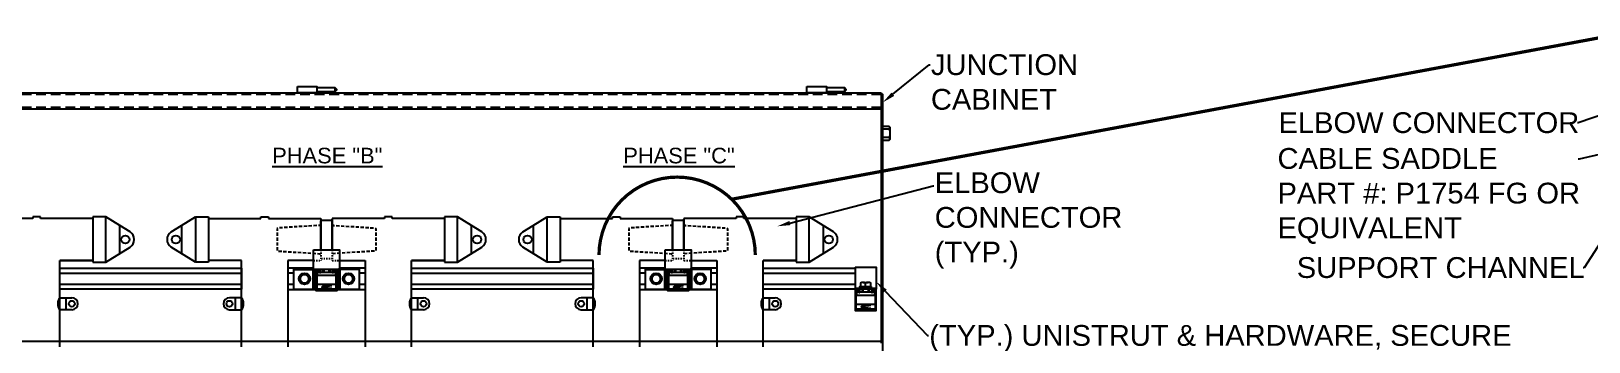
# Model space of a CAD drawing. Header units: feet. Extents: x -689 to 1837, y -511 to 1546.
# Drawn here: x 207.6 to 327.1, y 92.4 to 116.3 of the extents above; entities that cross this region are included whole.
import ezdxf
from ezdxf import colors
from ezdxf.entities.mleader import LeaderData, LeaderLine
from ezdxf.math import Vec2, Vec3

# ---------------------------------------------------------------- set-up
doc = ezdxf.new("R2010")
doc.units = ezdxf.units.FT
doc.header["$MEASUREMENT"] = 0
doc.linetypes.add('HIDDEN', pattern=[0.375, 0.25, -0.125])
doc.linetypes.add('PHANTOM2', pattern=[1.25, 0.625, -0.125, 0.125, -0.125, 0.125, -0.125])
for name, color, linetype in [('E-DETL', 7, 'Continuous'), ('E-EQPM-ENCL', 8, 'Continuous'), ('E-EQPM-HRDW', 16, 'Continuous'), ('G-ANNO-TEXT', 1, 'Continuous'), ('G-DETL-LINE', 153, 'PHANTOM2')]:
    doc.layers.add(name, color=color, linetype=linetype)
doc.styles.add('NEI-A', font='arial.ttf')

msp = doc.modelspace()

# ---------------------------------------------------------------- linework, layer by layer
at = {"layer": 'E-DETL'}
for p, q in [((207.68821, 101.85101), (203.66356, 101.85101)), ((208.26431, 101.98842), (207.68821, 101.98842)), ((207.68821, 101.98842), (207.68821, 101.85101)), ((208.26431, 101.85101), (208.26431, 101.98842)), ((212.28896, 101.85101), (208.26431, 101.85101)), ((212.28896, 101.97786), (212.28896, 98.48964)), ((213.28786, 101.97786), (212.28896, 101.97786)), ((214.36074, 101.30806), (213.28786, 101.97786)), ((213.28786, 98.48964), (213.28786, 101.97786)), ((219.10428, 101.30806), (220.17716, 101.97786)), ((220.17716, 101.97786), (220.17716, 98.48964)), ((220.17716, 101.97786), (221.17606, 101.97786)), ((221.17606, 101.97786), (221.17606, 98.48964)), ((221.17606, 101.85101), (225.20071, 101.85101)), ((225.20071, 101.85101), (225.20071, 101.98842)), ((225.20071, 101.98842), (225.7768, 101.98842)), ((225.7768, 101.98842), (225.7768, 101.85101)), ((225.7768, 101.85101), (229.80146, 101.85101)), ((229.80146, 101.85101), (229.80146, 99.43698)), ((234.68821, 101.85101), (230.66356, 101.85101)), ((230.66356, 101.85101), (230.66356, 99.43698)), ((235.26431, 101.98842), (234.68821, 101.98842)), ((234.68821, 101.98842), (234.68821, 101.85101)), ((235.26431, 101.85101), (235.26431, 101.98842)), ((239.28896, 101.85101), (235.26431, 101.85101)), ((239.28896, 101.97786), (239.28896, 98.48964)), ((240.28786, 101.97786), (239.28896, 101.97786)), ((241.36074, 101.30806), (240.28786, 101.97786)), ((240.28786, 98.48964), (240.28786, 101.97786)), ((246.10428, 101.30806), (247.17716, 101.97786)), ((247.17716, 98.48964), (247.17716, 101.97786)), ((247.17716, 101.97786), (248.17606, 101.97786)), ((248.17606, 101.97786), (248.17606, 98.48964)), ((248.17606, 101.85101), (252.20071, 101.85101)), ((252.20071, 101.98842), (252.7768, 101.98842)), ((252.20071, 101.85101), (252.20071, 101.98842)), ((252.7768, 101.98842), (252.7768, 101.85101)), ((252.7768, 101.85101), (256.80146, 101.85101)), ((256.80146, 101.85101), (256.80146, 99.43698)), ((261.68821, 101.85101), (257.66356, 101.85101)), ((257.66356, 101.85101), (257.66356, 99.43698)), ((262.26431, 101.98842), (261.68821, 101.98842)), ((261.68821, 101.98842), (261.68821, 101.85101)), ((262.26431, 101.85101), (262.26431, 101.98842)), ((266.28896, 101.85101), (262.26431, 101.85101)), ((267.28786, 101.97786), (266.28896, 101.97786)), ((266.28896, 101.97786), (266.28896, 98.48964)), ((268.36074, 101.30806), (267.28786, 101.97786)), ((267.28786, 98.48964), (267.28786, 101.97786)), ((215.15518, 100.81209), (214.36074, 101.30806)), ((214.36074, 99.15944), (214.36074, 101.30806)), ((218.30983, 100.81209), (219.10428, 101.30806)), ((219.10428, 101.30806), (219.10428, 99.15944)), ((242.15518, 100.81209), (241.36074, 101.30806)), ((241.36074, 99.15944), (241.36074, 101.30806)), ((245.30983, 100.81209), (246.10428, 101.30806)), ((246.10428, 101.30806), (246.10428, 99.15944)), ((269.15518, 100.81209), (268.36074, 101.30806)), ((268.36074, 101.30806), (268.36074, 99.15944)), ((213.28786, 98.48964), (215.15518, 99.65541)), ((220.17716, 98.48964), (218.30983, 99.65541)), ((240.28786, 98.48964), (242.15518, 99.65541)), ((247.17716, 98.48964), (245.30983, 99.65541)), ((267.28786, 98.48964), (269.15518, 99.65541)), ((209.75737, 91.97829), (209.75737, 98.61649)), ((209.75737, 98.61649), (212.28896, 98.61649)), ((212.28896, 98.48964), (213.28786, 98.48964)), ((221.17606, 98.48964), (220.17716, 98.48964)), ((223.70764, 98.61649), (221.17606, 98.61649)), ((223.70764, 91.97829), (223.70764, 98.61649)), ((229.23251, 98.61649), (227.26987, 98.61649)), ((227.26987, 98.61649), (227.26987, 91.97829)), ((231.23251, 98.61649), (233.19514, 98.61649)), ((233.19514, 98.61649), (233.19514, 91.97829)), ((236.75737, 98.61649), (239.28896, 98.61649)), ((236.75737, 91.97829), (236.75737, 98.61649)), ((239.28896, 98.48964), (240.28786, 98.48964)), ((248.17606, 98.48964), (247.17716, 98.48964)), ((250.70764, 98.61649), (248.17606, 98.61649)), ((250.70764, 91.97829), (250.70764, 98.61649)), ((256.23251, 98.61649), (254.26987, 98.61649)), ((254.26987, 98.61649), (254.26987, 91.97829)), ((258.23251, 98.61649), (260.19514, 98.61649)), ((260.19514, 98.61649), (260.19514, 91.97829)), ((263.75737, 98.61649), (266.28896, 98.61649)), ((263.75737, 91.97829), (263.75737, 98.61649)), ((266.28896, 98.48964), (267.28786, 98.48964)), ((209.75737, 95.76001), (210.68262, 95.76001)), ((210.22, 95.76001), (210.22, 94.83477)), ((223.70764, 95.76001), (222.78239, 95.76001)), ((223.24502, 94.83477), (223.24502, 95.76001)), ((236.75737, 95.76001), (237.68262, 95.76001)), ((237.22, 95.76001), (237.22, 94.83477)), ((250.70764, 95.76001), (249.78239, 95.76001)), ((250.24502, 94.83477), (250.24502, 95.76001)), ((263.75737, 95.76001), (264.68262, 95.76001)), ((264.22, 95.76001), (264.22, 94.83477)), ((210.68262, 94.83477), (209.75737, 94.83477)), ((222.78239, 94.83477), (223.70764, 94.83477)), ((237.68262, 94.83477), (236.75737, 94.83477)), ((249.78239, 94.83477), (250.70764, 94.83477)), ((264.68262, 94.83477), (263.75737, 94.83477))]:
    msp.add_line(p, q, dxfattribs=at)
at = {"layer": 'E-DETL', "linetype": 'HIDDEN', "ltscale": 0.25}
for p, q in [((229.80146, 99.43698), (229.80146, 98.61649)), ((230.66356, 99.43698), (230.66356, 98.61649)), ((256.80146, 99.43698), (256.80146, 98.61649)), ((257.66356, 99.43698), (257.66356, 98.61649)), ((229.23251, 98.61649), (229.80146, 98.61649)), ((230.66356, 98.61649), (231.23251, 98.61649)), ((256.23251, 98.61649), (256.80146, 98.61649)), ((257.66356, 98.61649), (258.23251, 98.61649))]:
    msp.add_line(p, q, dxfattribs=at)
at = {"layer": 'E-DETL', "linetype": 'Continuous', "flags": 128}
for points in [[(229.80146, 99.43698), (229.80146, 101.64059), (229.82406, 101.70866), (229.89213, 101.7314), (230.57288, 101.7314)], [(230.66356, 99.43698), (230.66356, 101.64059), (230.64096, 101.70866), (230.57288, 101.7314)], [(256.80146, 99.43698), (256.80146, 101.64059), (256.82406, 101.70866), (256.89213, 101.7314), (257.57288, 101.7314)], [(257.66356, 99.43698), (257.66356, 101.64059), (257.64096, 101.70866), (257.57288, 101.7314)]]:
    msp.add_lwpolyline(points, dxfattribs=at)
at = {"layer": 'E-DETL', "linetype": 'HIDDEN', "flags": 128}
for points in [[(229.80146, 101.43636), (229.75598, 101.34569), (229.68791, 101.32295), (226.48839, 101.11873), (226.44305, 101.07339), (226.44305, 99.37151), (226.48839, 99.34878), (229.68791, 99.14455), (229.75598, 99.12182), (229.80146, 99.03114)], [(230.66356, 101.43636), (230.70903, 101.34569), (230.77711, 101.32295), (233.97663, 101.11873), (234.02197, 101.07339), (234.02197, 99.37151), (233.97663, 99.34878), (230.77711, 99.14455), (230.70903, 99.12182), (230.66356, 99.03114)], [(256.80146, 101.43636), (256.75598, 101.34569), (256.68791, 101.32295), (253.48839, 101.11873), (253.44305, 101.07339), (253.44305, 99.37151), (253.48839, 99.34878), (256.68791, 99.14455), (256.75598, 99.12182), (256.80146, 99.03114)], [(257.66356, 101.43636), (257.70903, 101.34569), (257.77711, 101.32295), (260.97663, 101.11873), (261.02197, 101.07339), (261.02197, 99.37151), (260.97663, 99.34878), (257.77711, 99.14455), (257.70903, 99.12182), (257.66356, 99.03114)]]:
    msp.add_lwpolyline(points, dxfattribs=at)
at = {"layer": 'E-DETL', "linetype": 'HIDDEN', "ltscale": 0.25, "flags": 128}
for points in [[(230.66356, 98.82691), (230.64096, 98.75884), (230.57288, 98.7361), (229.89213, 98.7361), (229.82406, 98.75884), (229.80146, 98.82691)], [(257.66356, 98.82691), (257.64096, 98.75884), (257.57288, 98.7361), (256.89213, 98.7361), (256.82406, 98.75884), (256.80146, 98.82691)]]:
    msp.add_lwpolyline(points, dxfattribs=at)
at = {"layer": 'E-DETL', "color": 41}
for centre, radius in [((214.79413, 100.23375), 0.31711), ((218.67088, 100.23375), 0.31711), ((241.79413, 100.23375), 0.31711), ((245.67088, 100.23375), 0.31711), ((268.79413, 100.23375), 0.31711), ((210.68262, 95.29739), 0.23131), ((222.78239, 95.29739), 0.23131), ((237.68262, 95.29739), 0.23131), ((249.78239, 95.29739), 0.23131), ((264.68262, 95.29739), 0.23131)]:
    msp.add_circle(centre, radius, dxfattribs=at)
at = {"layer": 'E-DETL'}
for centre, radius, start, end in [((214.79413, 100.23375), 0.68179, 301.9764603, 58.0235329), ((218.67088, 100.23375), 0.68179, 121.9764603, 238.0235131), ((241.79413, 100.23375), 0.68179, 301.9764603, 58.0235329), ((245.67088, 100.23375), 0.68179, 121.9764603, 238.0235131), ((268.79413, 100.23375), 0.68179, 301.9764603, 58.0235329), ((210.33751, 95.29739), 0.74201, 141.4299269, 218.5700731), ((210.68262, 95.29739), 0.46262, 270, 90), ((222.78239, 95.29739), 0.46262, 90, 270), ((223.1275, 95.29739), 0.74201, 321.4299269, 38.5700731), ((237.33751, 95.29739), 0.74201, 141.4299269, 218.5700731), ((237.68262, 95.29739), 0.46262, 270, 90), ((249.78239, 95.29739), 0.46262, 90, 270), ((250.1275, 95.29739), 0.74201, 321.4299269, 38.5700731), ((264.33751, 95.29739), 0.74201, 141.4299269, 218.5700731), ((264.68262, 95.29739), 0.46262, 270, 90)]:
    msp.add_arc(centre, radius, start, end, dxfattribs=at)
at = {"layer": 'E-EQPM-ENCL', "color": 7, "ltscale": 5}
msp.add_line((272.8241, 111.50279), (272.8241, 92.26019), dxfattribs=at)
for points in [[(187.64078, 111.38924), (187.52737, 111.38924), (187.52737, 81.68597), (187.57271, 81.59516), (187.64078, 81.52708), (272.8241, 81.52708), (272.89217, 81.59516), (272.93764, 81.68597), (272.93764, 111.38924), (272.8241, 111.38924)], [(187.64078, 111.50279), (272.8241, 111.50279)], [(228.00012, 112.00192), (229.49777, 112.00192), (229.49777, 111.50265), (228.00012, 111.50265), (228.00012, 112.00192)], [(229.49777, 111.9111), (230.88201, 111.9111), (230.88201, 111.59347), (229.49777, 111.59347)], [(230.88201, 111.9111), (230.99542, 111.79769), (230.99542, 111.70688), (230.88201, 111.59347)], [(267.11272, 112.00192), (268.61037, 112.00192), (268.61037, 111.50265), (267.11272, 111.50265), (267.11272, 112.00192)], [(268.61037, 111.9111), (269.99461, 111.9111), (269.99461, 111.59347), (268.61037, 111.59347)], [(269.99461, 111.9111), (270.10802, 111.79769), (270.10802, 111.70688), (269.99461, 111.59347)], [(187.64078, 110.27744), (272.8241, 110.27744)], [(272.93764, 108.93854), (273.41417, 108.93854), (273.48224, 108.87047), (273.48224, 107.91742), (273.41417, 107.84935), (272.93764, 107.84935)], [(273.48224, 108.87047), (273.42095, 108.71172), (273.48224, 108.55297)], [(273.42095, 108.71172), (272.93764, 108.71172)], [(273.42095, 108.07617), (272.93764, 108.07617)], [(273.48224, 108.23492), (273.42095, 108.07617), (273.48224, 107.91742)], [(187.64078, 92.41907), (272.8241, 92.41907)]]:
    msp.add_lwpolyline(points, dxfattribs=at)
at = {"layer": 'E-EQPM-ENCL', "linetype": 'HIDDEN', "ltscale": 3}
for points in [[(272.8241, 111.38924), (187.64078, 111.38924)], [(272.8241, 110.39086), (187.64078, 110.39086)]]:
    msp.add_lwpolyline(points, dxfattribs=at)
at = {"layer": 'E-EQPM-HRDW'}
for p, q in [((229.23251, 97.93698), (229.23251, 98.02699)), ((231.23251, 97.93698), (231.23251, 98.02699)), ((256.23251, 97.93698), (256.23251, 98.02699)), ((258.23251, 97.93698), (258.23251, 98.02699))]:
    msp.add_line(p, q, dxfattribs=at)
for points in [[(229.23251, 99.43698), (231.23251, 99.43698), (231.23251, 97.93698), (229.23251, 97.93698)], [(256.23251, 99.43698), (258.23251, 99.43698), (258.23251, 97.93698), (256.23251, 97.93698)], [(209.75737, 98.03069), (223.70764, 98.03069), (223.70764, 96.40569), (209.75737, 96.40569)], [(236.75737, 98.03069), (250.70764, 98.03069), (250.70764, 96.40569), (236.75737, 96.40569)]]:
    msp.add_lwpolyline(points, close=True, dxfattribs=at)
for points in [[(212.28896, 98.61645), (209.75737, 98.61645)], [(223.70764, 98.61645), (221.17606, 98.61645)], [(239.28896, 98.61645), (236.75737, 98.61645)], [(250.70764, 98.61649), (248.17606, 98.61649)], [(266.28896, 98.61649), (263.75737, 98.61649)], [(270.81264, 98.12073), (270.81264, 96.40569), (263.75737, 96.40569), (263.75737, 98.03069), (270.81264, 98.03069)], [(270.81264, 98.12073), (272.43765, 98.12073), (272.43765, 96.40573), (270.81264, 96.40573)], [(209.75737, 97.65569), (223.70764, 97.65569)], [(229.23251, 98.02703), (227.26987, 98.02703)], [(229.23251, 98.02699), (227.73251, 98.02699)], [(227.73251, 96.40198), (227.73251, 98.02698), (229.23251, 98.02698)], [(227.73251, 97.93698), (229.27751, 97.93698)], [(229.18751, 97.93698), (229.18751, 96.40199), (229.27751, 96.40199), (229.27751, 97.93698)], [(229.51376, 97.48208), (230.95126, 97.48208)], [(231.23251, 98.02698), (232.73251, 98.02699), (232.73251, 96.40199), (231.04501, 96.40199)], [(232.73251, 97.93698), (231.18751, 97.93698), (231.18751, 96.40199), (231.27751, 96.40199), (231.27751, 97.93698)], [(233.19515, 98.02703), (231.23251, 98.02703)], [(232.73251, 98.02699), (231.23251, 98.02699)], [(236.75737, 97.65569), (250.70764, 97.65569)], [(256.23251, 98.02703), (254.26987, 98.02703)], [(256.23251, 98.02699), (254.73251, 98.02699)], [(254.73251, 96.40198), (254.73251, 98.02698), (256.23251, 98.02698)], [(254.73251, 97.93698), (256.27751, 97.93698)], [(256.18751, 97.93698), (256.18751, 96.40199), (256.27751, 96.40199), (256.27751, 97.93698)], [(256.51376, 97.48208), (257.95126, 97.48208)], [(258.23251, 98.02698), (259.73251, 98.02699), (259.73251, 96.40199), (258.04501, 96.40199)], [(259.73251, 97.93698), (258.18751, 97.93698), (258.18751, 96.40199), (258.27751, 96.40199), (258.27751, 97.93698)], [(260.19515, 98.02703), (258.23251, 98.02703)], [(259.73251, 98.02699), (258.23251, 98.02699)], [(263.75737, 97.65569), (270.81264, 97.65569)], [(223.70764, 96.78068), (209.75737, 96.78069)], [(227.26987, 96.40203), (229.42001, 96.40203)], [(229.42001, 96.40199), (227.73251, 96.40198)], [(230.95126, 96.76688), (229.51376, 96.76688)], [(231.04501, 96.40203), (233.19515, 96.40203)], [(250.70764, 96.78068), (236.75737, 96.78068)], [(254.26987, 96.40203), (256.42001, 96.40203)], [(256.42001, 96.40199), (254.73251, 96.40198)], [(257.95126, 96.76688), (256.51376, 96.76688)], [(258.04501, 96.40203), (260.19515, 96.40203)], [(270.81264, 96.78068), (263.75737, 96.78068)], [(270.9064, 95.95083), (272.3439, 95.95083)], [(272.3439, 95.23563), (270.9064, 95.23563)]]:
    msp.add_lwpolyline(points, dxfattribs=at)
at = {"layer": 'E-EQPM-HRDW', "flags": 128}
for points in [[(227.73251, 97.65202), (227.26987, 97.65202)], [(230.76376, 97.68698), (230.76376, 97.84323), (230.95126, 97.84323), (230.95126, 96.40573), (229.51376, 96.40573), (229.51376, 97.84323), (229.70126, 97.84323)], [(229.54501, 97.48208), (229.54501, 97.73307), (229.70126, 97.73307)], [(229.70126, 97.84318), (229.70126, 97.68698)], [(229.70126, 97.68698), (229.79501, 97.68698)], [(229.79501, 97.73307), (230.67001, 97.73307)], [(229.98251, 97.73307), (229.98251, 97.93698)], [(230.02157, 97.93698), (230.02157, 97.73307)], [(230.44344, 97.73307), (230.44344, 97.93698)], [(230.48251, 97.93698), (230.48251, 97.73307)], [(230.67001, 97.68698), (230.76376, 97.68698)], [(230.76376, 97.73307), (230.92001, 97.73307), (230.92001, 97.48208)], [(233.19515, 97.65202), (232.73251, 97.65202)], [(254.73251, 97.65202), (254.26987, 97.65202)], [(257.76376, 97.68698), (257.76376, 97.84323), (257.95126, 97.84323), (257.95126, 96.40573), (256.51376, 96.40573), (256.51376, 97.84323), (256.70126, 97.84323)], [(256.54501, 97.48208), (256.54501, 97.73307), (256.70126, 97.73307)], [(256.70126, 97.84318), (256.70126, 97.68698)], [(256.70126, 97.68698), (256.79501, 97.68698)], [(256.79501, 97.73307), (257.67001, 97.73307)], [(256.98251, 97.73307), (256.98251, 97.93698)], [(257.02157, 97.93698), (257.02157, 97.73307)], [(257.44344, 97.73307), (257.44344, 97.93698)], [(257.48251, 97.93698), (257.48251, 97.73307)], [(257.67001, 97.68698), (257.76376, 97.68698)], [(257.76376, 97.73307), (257.92001, 97.73307), (257.92001, 97.48208)], [(260.19515, 97.65202), (259.73251, 97.65202)], [(271.43029, 96.93323), (271.82, 96.93323)], [(227.73251, 96.77702), (227.26987, 96.77702)], [(229.98437, 96.76688), (230.58135, 96.6848), (229.88366, 96.58207), (230.58135, 96.48614), (230.0353, 96.40573)], [(230.48251, 96.76688), (230.48251, 96.69479), (230.44344, 96.65573), (230.02157, 96.65573), (229.98251, 96.69479), (229.98251, 96.76688)], [(229.98251, 96.69479), (230.48251, 96.69479)], [(230.02157, 96.76688), (230.02157, 96.69479)], [(230.44344, 96.69479), (230.44344, 96.76688)], [(233.19515, 96.77702), (232.73251, 96.77702)], [(254.73251, 96.77702), (254.26987, 96.77702)], [(256.98437, 96.76688), (257.58135, 96.6848), (256.88366, 96.58207), (257.58135, 96.48614), (257.0353, 96.40573)], [(257.48251, 96.76688), (257.48251, 96.69479), (257.44344, 96.65573), (257.02157, 96.65573), (256.98251, 96.69479), (256.98251, 96.76688)], [(256.98251, 96.69479), (257.48251, 96.69479)], [(257.02157, 96.76688), (257.02157, 96.69479)], [(257.44344, 96.69479), (257.44344, 96.76688)], [(260.19515, 96.77702), (259.73251, 96.77702)], [(270.81264, 96.49573), (272.43765, 96.49573)], [(272.1564, 96.15573), (272.1564, 96.31198), (272.3439, 96.31198), (272.3439, 94.87448), (270.9064, 94.87448), (270.9064, 96.31198), (271.0939, 96.31198)], [(270.93765, 95.95083), (270.93765, 96.20182), (271.0939, 96.20182)], [(271.0939, 96.31193), (271.0939, 96.15573)], [(271.0939, 96.15573), (271.18765, 96.15573)], [(271.18765, 96.20182), (272.06265, 96.20182)], [(271.19064, 96.49573), (271.19064, 96.62073), (272.05964, 96.62073)], [(271.37515, 96.20182), (271.37515, 96.40573), (271.41421, 96.40573), (271.41421, 96.20182)], [(271.83609, 96.20182), (271.83609, 96.40573), (271.87515, 96.40573), (271.87515, 96.20182)], [(272.05964, 96.62073), (272.05964, 96.49573)], [(272.06265, 96.15573), (272.1564, 96.15573)], [(272.1564, 96.20182), (272.31265, 96.20182), (272.31265, 95.95083)], [(271.37701, 95.23563), (271.974, 95.15355), (271.2763, 95.05082), (271.974, 94.95489), (271.42795, 94.87448)], [(271.87515, 95.23563), (271.87515, 95.16354), (271.83609, 95.12448), (271.41421, 95.12448), (271.37515, 95.16354), (271.37515, 95.23563)], [(271.37515, 95.16354), (271.87515, 95.16354)], [(271.41421, 95.23563), (271.41421, 95.16354)], [(271.83609, 95.16354), (271.83609, 95.23563)]]:
    msp.add_lwpolyline(points, dxfattribs=at)
for points in [[(228.88251, 97.40934), (228.54501, 97.6042), (228.20751, 97.40934), (228.20751, 97.01963), (228.54501, 96.82477), (228.88251, 97.01963)], [(232.25751, 97.40934), (231.92001, 97.6042), (231.58251, 97.40934), (231.58251, 97.01963), (231.92001, 96.82477), (232.25751, 97.01963)], [(255.88251, 97.40934), (255.54501, 97.6042), (255.20751, 97.40934), (255.20751, 97.01963), (255.54501, 96.82477), (255.88251, 97.01963)], [(259.25751, 97.40934), (258.92001, 97.6042), (258.58251, 97.40934), (258.58251, 97.01963), (258.92001, 96.82477), (259.25751, 97.01963)]]:
    msp.add_lwpolyline(points, close=True, dxfattribs=at)
for points in [[(229.51381, 97.93698, 0.414213664), (229.42001, 97.84318), (229.42001, 96.31198), (231.04501, 96.31198), (231.04501, 97.84318, 0.414213467), (230.95121, 97.93698)], [(229.79501, 97.68698), (229.79501, 97.84318, 0.414213467), (229.70121, 97.93698)], [(230.76381, 97.93698, 0.414213664), (230.67001, 97.84318), (230.67001, 97.68698)], [(256.51381, 97.93698, 0.414213664), (256.42001, 97.84318), (256.42001, 96.31198), (258.04501, 96.31198), (258.04501, 97.84318, 0.414213467), (257.95121, 97.93698)], [(256.79501, 97.68698), (256.79501, 97.84318, 0.414213467), (256.70121, 97.93698)], [(257.76381, 97.93698, 0.414213664), (257.67001, 97.84318), (257.67001, 97.68698)], [(271.62514, 96.62073), (271.62514, 96.87966, 0.274928654), (271.23543, 96.87966), (271.23543, 96.62073)], [(272.01486, 96.62073), (272.01486, 96.87966, 0.274928654), (271.62514, 96.87966, 0.134960527)], [(271.18765, 96.15573), (271.18765, 96.31193, 0.414213467), (271.09385, 96.40573), (270.90645, 96.40573, 0.414213664), (270.81265, 96.31193), (270.81265, 94.78073), (272.43765, 94.78073), (272.43765, 96.31193, 0.414213467), (272.34385, 96.40573), (272.15645, 96.40573, 0.414213664), (272.06265, 96.31193), (272.06265, 96.15573)]]:
    msp.add_lwpolyline(points, format="xyb", dxfattribs=at)
at = {"layer": 'E-EQPM-HRDW'}
for centre, radius in [((228.54501, 97.21448), 0.4345), ((228.54501, 97.21448), 0.3375), ((231.92001, 97.21449), 0.4345), ((231.92001, 97.21449), 0.3375), ((255.54501, 97.21448), 0.4345), ((255.54501, 97.21448), 0.3375), ((258.92001, 97.21449), 0.4345), ((258.92001, 97.21449), 0.3375)]:
    msp.add_circle(centre, radius, dxfattribs=at)
at = {"layer": 'G-DETL-LINE', "const_width": 0.25, "flags": 128}
msp.add_lwpolyline([(261.33946, 103.33078), (330.03887, 116.13318)], dxfattribs=at)
at = {"layer": 'G-DETL-LINE', "const_width": 0.25}
msp.add_lwpolyline([(263.15275, 99.03293, 1), (251.15275, 99.03293)], format="xyb", dxfattribs=at)

# ---------------------------------------------------------------- texts
at = {"layer": 'G-ANNO-TEXT', "char_height": 1.2, "attachment_point": 5, "style": 'NEI-A'}
for s, width, insert in [('{\\LPHASE "B"}', 10.0017964, (230.29528, 106.68023)), ('{\\LPHASE "C"}', 10.4592824, (257.29528, 106.68023))]:
    msp.add_mtext_dynamic_manual_height_columns(s, width=width, gutter_width=0.54688, heights=[0], dxfattribs=dict(at, insert=insert))

# ---------------------------------------------------------------- leaders
at = {"layer": 'G-ANNO-TEXT'}
ml = msp.add_multileader_mtext('Standard', dxfattribs=at)
ml.set_content('JUNCTION CABINET', color=256, style='NEI-A')
ml.set_leader_properties()
ml.build(insert=Vec2(0, 0))
ml.multileader.update_dxf_attribs({"dogleg_length": 0.0625, "arrow_head_size": 1})
ctx = ml.context
ctx.base_point, ctx.char_height, ctx.arrow_head_size, ctx.landing_gap_size, ctx.plane_origin = Vec3(276.57157, 113.66607), 1.6, 1, 0.0625, Vec3(259.53574, 97.9139)
notes = []
notes.append((ctx, [(0, (1, 1, 0), (276.50907, 113.66607), (1, 0), 0.0625, [(0, [(272.93764, 110.77352)], 0, [])])]))
ctx.mtext.insert, ctx.mtext.width, ctx.mtext.flow_direction = Vec3(276.63407, 114.47971), 8.8470982, 5
ml = msp.add_multileader_mtext('Standard', dxfattribs=at)
ml.set_content('ELBOW CONNECTOR', color=256, style='NEI-A')
ml.set_leader_properties()
ml.build(insert=Vec2(0, 0))
ml.multileader.update_dxf_attribs({"dogleg_length": 0.0625, "arrow_head_size": 1})
ctx = ml.context
ctx.base_point, ctx.char_height, ctx.arrow_head_size, ctx.landing_gap_size, ctx.plane_origin = Vec3(303.25274, 109.20663), 1.6, 1, 0.0625, Vec3(311.00498, 114.92128)
notes.append((ctx, [(1, (1, 1, 0), (326.33355, 109.20663), (-1, 0), 0.0625, [(0, [(334.46553, 111.97202)], 0, [])])]))
ctx.mtext.insert, ctx.mtext.flow_direction = Vec3(303.31524, 110.02027), 5
ml = msp.add_multileader_mtext('Standard', dxfattribs=at)
ml.set_content('CABLE SADDLE\\PPART #: P1754 FG OR EQUIVALENT', color=256, style='NEI-A')
ml.set_leader_properties()
ml.build(insert=Vec2(0, 0))
ml.multileader.update_dxf_attribs({"dogleg_length": 0.0625, "arrow_head_size": 1})
ctx = ml.context
ctx.base_point, ctx.char_height, ctx.arrow_head_size, ctx.landing_gap_size, ctx.plane_origin = Vec3(303.1799, 106.40544), 1.6, 1, 0.0625, Vec3(311.00498, 112.92128)
notes.append((ctx, [(1, (1, 1, 0), (326.39605, 106.40544), (-1, 0), 0.0625, [(0, [(333.84696, 108.14728)], 0, [])])]))
ctx.mtext.insert, ctx.mtext.width, ctx.mtext.defined_height, ctx.mtext.flow_direction = Vec3(303.2424, 107.26765), 26.8257575, 4.11348, 5
ml = msp.add_multileader_mtext('Standard', dxfattribs=at)
ml.set_content('ELBOW CONNECTOR \\P(TYP.)', color=256, style='NEI-A')
ml.set_leader_properties()
ml.build(insert=Vec2(0, 0))
ml.multileader.update_dxf_attribs({"dogleg_length": 0.0625, "arrow_head_size": 1})
ctx = ml.context
ctx.base_point, ctx.char_height, ctx.arrow_head_size, ctx.landing_gap_size, ctx.plane_origin = Vec3(276.86654, 104.36679), 1.6, 1, 0.0625, Vec3(259.53574, 84.32989)
notes.append((ctx, [(0, (1, 1, 0), (276.80404, 104.36679), (1, 0), 0.0625, [(0, [(264.84249, 101.25034)], 0, [])])]))
ctx.mtext.insert, ctx.mtext.width, ctx.mtext.flow_direction = Vec3(276.92904, 105.40199), 9.0256696, 5
ml = msp.add_multileader_mtext('Standard', dxfattribs=at)
ml.set_content('SUPPORT CHANNEL', color=256, style='NEI-A')
ml.set_leader_properties()
ml.build(insert=Vec2(0, 0))
ml.multileader.update_dxf_attribs({"dogleg_length": 0.0625, "arrow_head_size": 1})
ctx = ml.context
ctx.base_point, ctx.char_height, ctx.arrow_head_size, ctx.landing_gap_size, ctx.plane_origin = Vec3(304.658, 98.06603), 1.6, 1, 0.0625, Vec3(311.00498, 106.92128)
notes.append((ctx, [(1, (1, 1, 0), (326.77292, 98.06603), (-1, 0), 0.0625, [(0, [(331.14694, 104.84404)], 0, [])])]))
ctx.mtext.insert, ctx.mtext.flow_direction = Vec3(304.7205, 98.87968), 5
ml = msp.add_multileader_mtext('Standard', dxfattribs=at)
ml.set_content('(TYP.) UNISTRUT & HARDWARE, SECURE TO ENCLOSURE WALL OF STRUCTURE OR USE EXISTING ENCLOSURE SUPPORT STRUT BRACKETS.', color=256, style='NEI-A')
ml.set_leader_properties()
ml.build(insert=Vec2(0, 0))
ml.multileader.update_dxf_attribs({"dogleg_length": 0.0625, "arrow_head_size": 1})
ctx = ml.context
ctx.base_point, ctx.char_height, ctx.arrow_head_size, ctx.landing_gap_size, ctx.plane_origin = Vec3(276.44657, 92.84665), 1.6, 1, 0.0625, Vec3(303.7321, 96.88246)
notes.append((ctx, [(1, (1, 1, 0), (276.38407, 92.84665), (1, 0), 0.0625, [(0, [(272.43764, 96.99149)], 0, [])])]))
ctx.mtext.insert, ctx.mtext.width, ctx.mtext.defined_height, ctx.mtext.flow_direction = Vec3(276.50907, 93.66029), 44.9645551, 12.40864, 5
for ctx, leaders in notes:
    for number, flags, end, landing, length, lines in leaders:
        leader = LeaderData()
        leader.index, (leader.has_last_leader_line, leader.has_dogleg_vector, leader.attachment_direction) = number, flags
        leader.last_leader_point, leader.dogleg_vector, leader.dogleg_length = Vec3(end), Vec3(landing), length
        for number, points, colour, breaks in lines:
            line = LeaderLine()
            line.index, line.vertices, line.color, line.breaks = number, Vec3.list(points), colors.encode_raw_color(colour), breaks
            leader.lines.append(line)
        ctx.leaders.append(leader)

doc.saveas('drawing.dxf')
